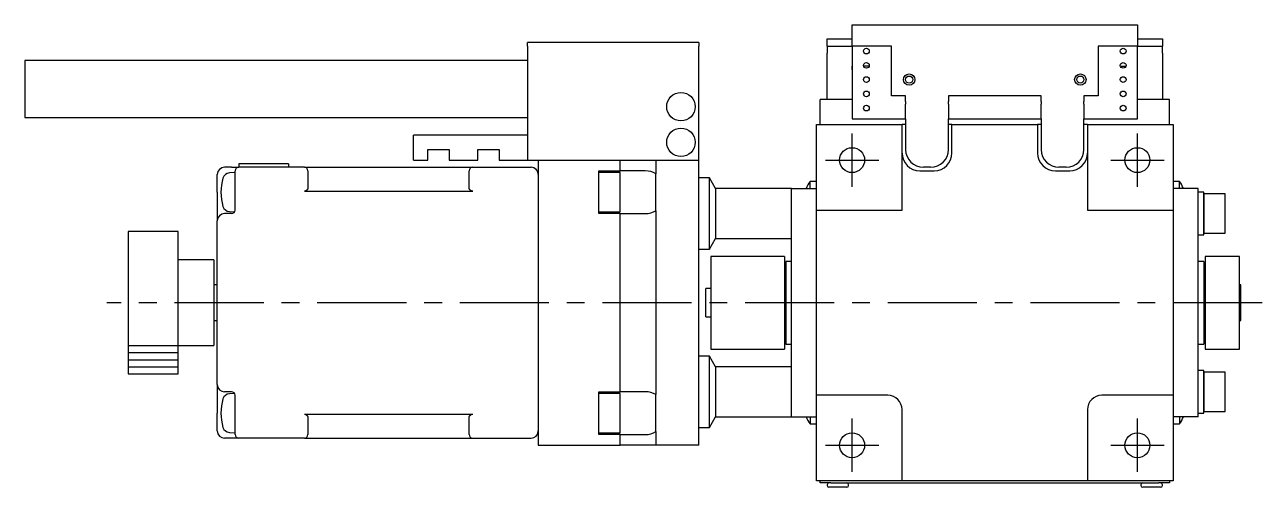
# Model space of a CAD drawing. Extents: x 56 to 595, y 17 to 342.
# Drawn here: x 364.8 to 538.2, y 215.1 to 279.9 of the extents above; entities that cross this region are included whole.
import ezdxf

# ---------------------------------------------------------------- set-up
doc = ezdxf.new("R2010")
doc.units = 0
doc.header["$LTSCALE"] = 10
doc.linetypes.add('CENTER', pattern=[2, 1.25, -0.25, 0.25, -0.25])
for name, color, linetype in [('1', 7, 'CONTINUOUS'), ('11', 7, 'CONTINUOUS'), ('2', 7, 'CONTINUOUS')]:
    doc.layers.add(name, color=color, linetype=linetype)

msp = doc.modelspace()

# ---------------------------------------------------------------- linework, layer by layer
at = {"layer": '1', "color": 7, "linetype": 'CONTINUOUS'}
for p, q in [((480.749999, 279.95), (520.749999, 279.95)), ((480.749999, 278.95), (480.749999, 279.95)), ((520.749999, 279.95), (520.749999, 278.95)), ((477.249999, 277.95), (480.749999, 277.95)), ((477.249999, 276.95), (477.249999, 277.95)), ((480.749999, 276.95), (480.749999, 278.95)), ((520.749999, 278.95), (520.749999, 276.95)), ((520.749999, 277.95), (524.249999, 277.95)), ((524.249999, 277.95), (524.249999, 276.95)), ((435.249999, 276.95), (435.249999, 277.45)), ((459.249999, 277.45), (435.249999, 277.45)), ((435.249999, 276.95), (435.249999, 260.95)), ((459.249999, 277.45), (459.249999, 276.95)), ((459.249999, 260.95), (459.249999, 276.95)), ((477.249999, 276.95), (480.749999, 276.95)), ((477.249999, 276.95), (477.249999, 275.95)), ((477.249999, 269.45), (477.249999, 275.95)), ((486.249999, 276.95), (480.749999, 276.95)), ((480.749999, 276.95), (480.749999, 266.75)), ((486.249999, 269.95), (486.249999, 276.95)), ((520.749999, 276.95), (515.249999, 276.95)), ((515.249999, 276.95), (515.249999, 269.95)), ((520.749999, 276.95), (524.249999, 276.95)), ((520.749999, 266.75), (520.749999, 276.95)), ((524.249999, 275.95), (524.249999, 276.95)), ((524.249999, 275.95), (524.249999, 269.45)), ((364.750001, 274.950419), (364.750001, 266.950419)), ((435.249999, 274.950419), (364.750001, 274.950419)), ((480.74996, 273.65), (480.74996, 274.15)), ((483.137297, 274.15), (482.362701, 274.15)), ((518.362701, 274.15), (519.137297, 274.15)), ((520.750038, 273.65), (520.750038, 274.15)), ((476.249999, 265.95), (476.249999, 269.45)), ((480.749999, 269.45), (476.249999, 269.45)), ((488.249999, 269.95), (486.249999, 269.95)), ((488.249999, 269.157107), (488.249999, 269.95)), ((488.249999, 269.157107), (488.249999, 268.803553)), ((507.249999, 269.95), (494.249999, 269.95)), ((494.249999, 269.95), (494.249999, 269.157107)), ((494.249999, 268.803553), (494.249999, 269.157107)), ((507.249999, 269.157107), (507.249999, 269.95)), ((507.249999, 269.157107), (507.249999, 268.803553)), ((515.249999, 269.95), (513.249999, 269.95)), ((513.249999, 269.95), (513.249999, 269.157107)), ((513.249999, 268.803553), (513.249999, 269.157107)), ((525.249999, 269.45), (520.749999, 269.45)), ((525.249999, 265.95), (525.249999, 269.45)), ((488.249999, 267.096447), (488.249999, 268.803553)), ((494.249999, 268.803553), (494.249999, 267.096447)), ((507.249999, 267.096447), (507.249999, 268.803553)), ((513.249999, 268.803553), (513.249999, 267.096447)), ((364.750001, 266.950419), (435.249999, 266.950419)), ((475.749999, 253.95), (475.749999, 265.95)), ((475.749999, 265.95), (487.749999, 265.95)), ((480.749999, 266.75), (488.249999, 266.75)), ((487.749999, 253.95), (487.749999, 265.95)), ((488.249999, 265.95), (487.749999, 265.95)), ((488.249999, 266.742893), (488.249999, 267.096447)), ((488.249999, 266.742893), (488.249999, 262.45)), ((494.249999, 267.096447), (494.249999, 266.742893)), ((494.249999, 266.75), (507.249999, 266.75)), ((494.249999, 262.45), (494.249999, 266.742893)), ((494.749999, 265.95), (494.249999, 265.95)), ((494.749999, 261.95), (494.749999, 265.95)), ((494.749999, 265.95), (506.749999, 265.95)), ((506.749999, 265.95), (506.749999, 261.95)), ((507.249999, 265.95), (506.749999, 265.95)), ((507.249999, 266.742893), (507.249999, 267.096447)), ((507.249999, 266.742893), (507.249999, 262.45)), ((513.249999, 267.096447), (513.249999, 266.742893)), ((513.249999, 266.75), (520.749999, 266.75)), ((513.249999, 262.45), (513.249999, 266.742893)), ((513.749999, 265.95), (513.249999, 265.95)), ((513.749999, 265.95), (525.749999, 265.95)), ((513.749999, 265.95), (513.749999, 253.95)), ((525.749999, 265.95), (525.749999, 253.95)), ((419.249999, 260.95), (419.249999, 264.45)), ((435.249999, 264.45), (419.249999, 264.45)), ((421.249999, 262.45), (424.249999, 262.45)), ((421.249999, 260.95), (421.249999, 262.45)), ((424.249999, 262.45), (424.249999, 260.95)), ((428.249999, 262.45), (431.249999, 262.45)), ((428.249999, 260.95), (428.249999, 262.45)), ((431.249999, 262.45), (431.249999, 260.95)), ((394.749999, 260.45), (394.749999, 259.95)), ((401.749999, 260.45), (394.749999, 260.45)), ((401.749999, 260.45), (401.749999, 259.95)), ((419.249999, 260.95), (421.249999, 260.95)), ((424.249999, 260.95), (428.249999, 260.95)), ((431.249999, 260.95), (435.249999, 260.95)), ((435.249999, 260.95), (436.749999, 260.95)), ((436.749999, 260.95), (436.749999, 220.95)), ((436.749999, 260.95), (448.249999, 260.95)), ((448.249999, 259.45), (448.249999, 260.95)), ((448.249999, 260.95), (453.249999, 260.95)), ((453.249999, 260.95), (453.249999, 259.048076)), ((453.249999, 260.95), (459.249999, 260.95)), ((459.249999, 220.95), (459.249999, 260.95)), ((391.749999, 256.45), (391.749999, 258.95)), ((393.749999, 259.95), (392.749999, 259.95)), ((394.249999, 259.2), (393.446276, 259.157879)), ((393.749999, 259.95), (394.749999, 259.95)), ((394.249999, 257.95), (394.249999, 259.45)), ((403.949999, 259.95), (394.749999, 259.95)), ((403.949999, 259.95), (427.549999, 259.95)), ((404.449999, 259.45), (404.449999, 257.95)), ((427.049999, 257.95), (427.049999, 259.45)), ((427.549999, 259.95), (435.749999, 259.95)), ((445.249999, 259.45), (448.249999, 259.45)), ((445.249999, 253.45), (445.249999, 259.45)), ((448.249999, 259.2), (445.249999, 259.2)), ((451.749999, 259.45), (448.249999, 259.45)), ((448.249999, 253.7), (448.249999, 259.2)), ((453.249999, 256.45), (453.249999, 259.048076)), ((490.249999, 259.45), (492.249999, 259.45)), ((491.749999, 259.95), (490.749999, 259.95)), ((509.249999, 259.45), (511.249999, 259.45)), ((510.749999, 259.95), (509.749999, 259.95)), ((394.249999, 253.864214), (394.249999, 257.95)), ((404.336504, 256.781036), (404.320475, 256.762453)), ((404.351603, 256.800383), (404.336504, 256.781036)), ((404.365734, 256.820447), (404.351603, 256.800383)), ((404.378863, 256.841181), (404.365734, 256.820447)), ((404.39096, 256.862534), (404.378863, 256.841181)), ((404.401994, 256.884455), (404.39096, 256.862534)), ((404.411939, 256.906891), (404.401994, 256.884455)), ((404.420771, 256.929787), (404.411939, 256.906891)), ((404.428469, 256.95309), (404.420771, 256.929787)), ((404.435015, 256.976742), (404.428469, 256.95309)), ((404.440392, 257.000687), (404.435015, 256.976742)), ((404.444587, 257.024867), (404.440392, 257.000687)), ((404.447591, 257.049224), (404.444587, 257.024867)), ((404.449397, 257.073698), (404.447591, 257.049224)), ((404.449999, 257.098232), (404.449397, 257.073698)), ((404.449999, 257.95), (404.449999, 257.098232)), ((427.049999, 257.098232), (427.049999, 257.95)), ((427.050601, 257.073698), (427.049999, 257.098232)), ((427.052407, 257.049224), (427.050601, 257.073698)), ((427.055411, 257.024867), (427.052407, 257.049224)), ((427.059606, 257.000687), (427.055411, 257.024867)), ((427.064983, 256.976742), (427.059606, 257.000687)), ((427.071529, 256.95309), (427.064983, 256.976742)), ((427.079227, 256.929787), (427.071529, 256.95309)), ((427.088059, 256.906891), (427.079227, 256.929787)), ((427.098004, 256.884455), (427.088059, 256.906891)), ((427.109038, 256.862534), (427.098004, 256.884455)), ((427.121135, 256.841181), (427.109038, 256.862534)), ((427.134264, 256.820447), (427.121135, 256.841181)), ((427.148395, 256.800383), (427.134264, 256.820447)), ((427.163494, 256.781036), (427.148395, 256.800383)), ((427.179523, 256.762453), (427.163494, 256.781036)), ((460.749999, 258.45), (459.249999, 258.45)), ((460.749999, 248.45), (460.749999, 258.45)), ((461.616024, 256.95), (460.749999, 258.45)), ((461.616024, 256.95), (461.616024, 253.45)), ((472.249999, 256.95), (461.616024, 256.95)), ((472.249999, 256.95), (475.749999, 256.95)), ((472.249999, 253.45), (472.249999, 256.95)), ((474.852, 256.95), (474.852, 257.95)), ((475.749999, 257.95), (474.852, 257.95)), ((526.647998, 257.95), (525.749999, 257.95)), ((529.249999, 256.95), (525.749999, 256.95)), ((526.647998, 256.95), (526.647998, 257.95)), ((529.249999, 224.95), (529.249999, 256.95)), ((391.749999, 256.45), (391.749999, 252.45)), ((403.974533, 256.598835), (403.949999, 256.598232)), ((403.949999, 256.598232), (427.549999, 256.598232)), ((403.999008, 256.60064), (403.974533, 256.598835)), ((404.023364, 256.603644), (403.999008, 256.60064)), ((404.047544, 256.60784), (404.023364, 256.603644)), ((404.071489, 256.613217), (404.047544, 256.60784)), ((404.095141, 256.619762), (404.071489, 256.613217)), ((404.118444, 256.62746), (404.095141, 256.619762)), ((404.141341, 256.636293), (404.118444, 256.62746)), ((404.163777, 256.646238), (404.141341, 256.636293)), ((404.185697, 256.657272), (404.163777, 256.646238)), ((404.20705, 256.669368), (404.185697, 256.657272)), ((404.227784, 256.682497), (404.20705, 256.669368)), ((404.247849, 256.696629), (404.227784, 256.682497)), ((404.267196, 256.711727), (404.247849, 256.696629)), ((404.285778, 256.727757), (404.267196, 256.711727)), ((404.303552, 256.744679), (404.285778, 256.727757)), ((404.320475, 256.762453), (404.303552, 256.744679)), ((427.196446, 256.744679), (427.179523, 256.762453)), ((427.21422, 256.727757), (427.196446, 256.744679)), ((427.232802, 256.711727), (427.21422, 256.727757)), ((427.252149, 256.696629), (427.232802, 256.711727)), ((427.272214, 256.682497), (427.252149, 256.696629)), ((427.292948, 256.669368), (427.272214, 256.682497)), ((427.314301, 256.657272), (427.292948, 256.669368)), ((427.336221, 256.646238), (427.314301, 256.657272)), ((427.358657, 256.636293), (427.336221, 256.646238)), ((427.381554, 256.62746), (427.358657, 256.636293)), ((427.404857, 256.619762), (427.381554, 256.62746)), ((427.428509, 256.613217), (427.404857, 256.619762)), ((427.452454, 256.60784), (427.428509, 256.613217)), ((427.476634, 256.603644), (427.452454, 256.60784)), ((427.50099, 256.60064), (427.476634, 256.603644)), ((427.525465, 256.598835), (427.50099, 256.60064)), ((427.549999, 256.598232), (427.525465, 256.598835)), ((453.249999, 253.851924), (453.249999, 256.45)), ((530.049999, 256.45), (529.249999, 256.45)), ((530.049999, 256.2), (530.049999, 256.45)), ((530.049999, 253.45), (530.049999, 256.45)), ((530.049999, 250.7), (530.049999, 256.2)), ((530.049999, 256.2), (530.049999, 250.7)), ((533.049999, 256.2), (530.049999, 256.2)), ((533.049999, 250.7), (533.049999, 256.2)), ((393.749999, 253.45), (392.749999, 253.45)), ((393.446276, 253.742121), (394.184962, 253.703408)), ((445.249999, 253.7), (448.249999, 253.7)), ((448.249999, 253.45), (445.249999, 253.45)), ((448.249999, 228.45), (448.249999, 253.45)), ((448.249999, 253.45), (451.749999, 253.45)), ((453.249999, 253.851924), (453.249999, 228.048076)), ((461.616024, 253.45), (461.616024, 249.95)), ((472.249999, 228.45), (472.249999, 253.45)), ((475.749999, 253.95), (487.749999, 253.95)), ((475.749999, 227.95), (475.749999, 253.95)), ((513.749999, 253.95), (525.749999, 253.95)), ((525.749999, 253.95), (525.749999, 227.95)), ((530.049999, 250.45), (530.049999, 253.45)), ((391.749999, 229.45), (391.749999, 252.45)), ((379.249999, 250.95), (379.249999, 230.95)), ((386.249999, 250.95), (379.249999, 250.95)), ((386.249999, 230.95), (386.249999, 250.95)), ((460.749999, 248.45), (461.616024, 249.95)), ((461.616024, 249.95), (472.249999, 249.95)), ((529.249999, 250.45), (530.049999, 250.45)), ((530.049999, 250.45), (530.049999, 250.7)), ((530.049999, 250.7), (533.049999, 250.7)), ((459.249999, 248.45), (460.749999, 248.45)), ((391.249999, 246.95), (386.249999, 246.95)), ((391.249999, 246.95), (391.249999, 234.95)), ((460.949999, 247.45), (460.949999, 241.020155)), ((466.449999, 247.45), (460.949999, 247.45)), ((471.249999, 247.45), (466.449999, 247.45)), ((471.249999, 247.45), (471.249999, 240.95)), ((471.449999, 246.75), (471.449999, 240.8874)), ((472.249999, 246.75), (471.449999, 246.75)), ((530.049999, 246.75), (529.249999, 246.75)), ((530.049999, 246.75), (530.049999, 240.8874)), ((530.249999, 247.45), (530.249999, 240.95)), ((535.049999, 247.45), (530.249999, 247.45)), ((535.049999, 240.95), (535.049999, 247.45)), ((391.749999, 243.45), (391.249999, 243.45)), ((460.249999, 238.95), (460.249999, 242.95)), ((460.949999, 242.95), (460.249999, 242.95)), ((471.449999, 244.45), (471.249999, 244.45)), ((530.249999, 244.45), (530.049999, 244.45)), ((535.249999, 243.45), (535.049999, 243.45)), ((535.249999, 238.45), (535.249999, 243.45)), ((460.949999, 241.020155), (460.949999, 234.45)), ((471.249999, 240.95), (471.249999, 234.45)), ((471.449999, 240.8874), (471.449999, 235.15)), ((530.049999, 240.8874), (530.049999, 235.15)), ((530.249999, 240.95), (530.249999, 234.45)), ((535.049999, 234.45), (535.049999, 240.95)), ((391.249999, 238.45), (391.749999, 238.45)), ((460.249999, 238.95), (460.949999, 238.95)), ((535.049999, 238.45), (535.249999, 238.45)), ((471.249999, 237.45), (471.449999, 237.45)), ((530.049999, 237.45), (530.249999, 237.45)), ((386.249999, 234.95), (391.249999, 234.95)), ((460.949999, 234.45), (466.449999, 234.45)), ((466.449999, 234.45), (471.249999, 234.45)), ((471.449999, 235.15), (472.249999, 235.15)), ((529.249999, 235.15), (530.049999, 235.15)), ((530.249999, 234.45), (535.049999, 234.45)), ((460.749999, 233.45), (459.249999, 233.45)), ((460.749999, 223.45), (460.749999, 233.45)), ((461.616024, 231.95), (460.749999, 233.45)), ((379.249999, 230.95), (386.249999, 230.95)), ((461.616024, 231.95), (461.616024, 228.45)), ((472.249999, 231.95), (461.616024, 231.95)), ((530.049999, 231.45), (529.249999, 231.45)), ((530.049999, 231.2), (530.049999, 231.45)), ((530.049999, 228.45), (530.049999, 231.45)), ((530.049999, 225.7), (530.049999, 231.2)), ((530.049999, 231.2), (530.049999, 225.7)), ((533.049999, 231.2), (530.049999, 231.2)), ((533.049999, 225.7), (533.049999, 231.2)), ((391.749999, 229.45), (391.749999, 225.45)), ((393.749999, 228.45), (392.749999, 228.45)), ((394.184962, 228.196592), (393.446276, 228.157879)), ((394.249999, 223.95), (394.249999, 228.035786)), ((445.249999, 222.45), (445.249999, 228.45)), ((445.249999, 228.45), (448.249999, 228.45)), ((448.249999, 228.2), (445.249999, 228.2)), ((451.749999, 228.45), (448.249999, 228.45)), ((448.249999, 222.7), (448.249999, 228.2)), ((453.249999, 225.45), (453.249999, 228.048076)), ((461.616024, 228.45), (461.616024, 224.95)), ((472.249999, 224.95), (472.249999, 228.45)), ((475.749999, 215.95), (475.749999, 227.95)), ((485.749999, 227.95), (475.749999, 227.95)), ((525.749999, 227.95), (515.749999, 227.95)), ((525.749999, 227.95), (525.749999, 215.95)), ((530.049999, 225.45), (530.049999, 228.45)), ((487.749999, 215.95), (487.749999, 225.95)), ((513.749999, 225.95), (513.749999, 215.95)), ((530.049999, 225.45), (530.049999, 225.7)), ((530.049999, 225.7), (533.049999, 225.7)), ((391.749999, 222.95), (391.749999, 225.45)), ((394.249999, 222.45), (394.249999, 223.95)), ((403.949999, 225.301768), (427.549999, 225.301768)), ((403.949999, 225.301768), (403.974533, 225.301165)), ((403.974533, 225.301165), (403.999008, 225.29936)), ((403.999008, 225.29936), (404.023364, 225.296356)), ((404.023364, 225.296356), (404.047544, 225.29216)), ((404.047544, 225.29216), (404.071489, 225.286783)), ((404.071489, 225.286783), (404.095141, 225.280238)), ((404.095141, 225.280238), (404.118444, 225.27254)), ((404.118444, 225.27254), (404.141341, 225.263707)), ((404.141341, 225.263707), (404.163777, 225.253762)), ((404.163777, 225.253762), (404.185697, 225.242728)), ((404.185697, 225.242728), (404.20705, 225.230632)), ((404.20705, 225.230632), (404.227784, 225.217503)), ((404.227784, 225.217503), (404.247849, 225.203371)), ((404.247849, 225.203371), (404.267196, 225.188273)), ((404.267196, 225.188273), (404.285778, 225.172243)), ((404.285778, 225.172243), (404.303552, 225.155321)), ((404.303552, 225.155321), (404.320475, 225.137547)), ((404.320475, 225.137547), (404.336504, 225.118964)), ((404.336504, 225.118964), (404.351603, 225.099617)), ((404.351603, 225.099617), (404.365734, 225.079553)), ((404.365734, 225.079553), (404.378863, 225.058819)), ((404.378863, 225.058819), (404.39096, 225.037466)), ((404.39096, 225.037466), (404.401994, 225.015545)), ((404.401994, 225.015545), (404.411939, 224.993109)), ((404.411939, 224.993109), (404.420771, 224.970213)), ((404.420771, 224.970213), (404.428469, 224.94691)), ((404.428469, 224.94691), (404.435015, 224.923258)), ((404.435015, 224.923258), (404.440392, 224.899313)), ((404.440392, 224.899313), (404.444587, 224.875133)), ((404.444587, 224.875133), (404.447591, 224.850776)), ((404.447591, 224.850776), (404.449397, 224.826302)), ((404.449397, 224.826302), (404.449999, 224.801768)), ((404.449999, 224.801768), (404.449999, 223.95)), ((404.449999, 223.95), (404.449999, 222.45)), ((427.049999, 224.801768), (427.050601, 224.826302)), ((427.049999, 223.95), (427.049999, 224.801768)), ((427.049999, 222.45), (427.049999, 223.95)), ((427.050601, 224.826302), (427.052407, 224.850776)), ((427.052407, 224.850776), (427.055411, 224.875133)), ((427.055411, 224.875133), (427.059606, 224.899313)), ((427.059606, 224.899313), (427.064983, 224.923258)), ((427.064983, 224.923258), (427.071529, 224.94691)), ((427.071529, 224.94691), (427.079227, 224.970213)), ((427.079227, 224.970213), (427.088059, 224.993109)), ((427.088059, 224.993109), (427.098004, 225.015545)), ((427.098004, 225.015545), (427.109038, 225.037466)), ((427.109038, 225.037466), (427.121135, 225.058819)), ((427.121135, 225.058819), (427.134264, 225.079553)), ((427.134264, 225.079553), (427.148395, 225.099617)), ((427.148395, 225.099617), (427.163494, 225.118964)), ((427.163494, 225.118964), (427.179523, 225.137547)), ((427.179523, 225.137547), (427.196446, 225.155321)), ((427.196446, 225.155321), (427.21422, 225.172243)), ((427.21422, 225.172243), (427.232802, 225.188273)), ((427.232802, 225.188273), (427.252149, 225.203371)), ((427.252149, 225.203371), (427.272214, 225.217503)), ((427.272214, 225.217503), (427.292948, 225.230632)), ((427.292948, 225.230632), (427.314301, 225.242728)), ((427.314301, 225.242728), (427.336221, 225.253762)), ((427.336221, 225.253762), (427.358657, 225.263707)), ((427.358657, 225.263707), (427.381554, 225.27254)), ((427.381554, 225.27254), (427.404857, 225.280238)), ((427.404857, 225.280238), (427.428509, 225.286783)), ((427.428509, 225.286783), (427.452454, 225.29216)), ((427.452454, 225.29216), (427.476634, 225.296356)), ((427.476634, 225.296356), (427.50099, 225.29936)), ((427.50099, 225.29936), (427.525465, 225.301165)), ((427.525465, 225.301165), (427.549999, 225.301768)), ((453.249999, 222.851924), (453.249999, 225.45)), ((460.749999, 223.45), (461.616024, 224.95)), ((461.616024, 224.95), (472.249999, 224.95)), ((472.249999, 224.95), (475.749999, 224.95)), ((474.852, 224.95), (474.852, 223.95)), ((474.852, 223.95), (475.749999, 223.95)), ((529.249999, 224.95), (525.749999, 224.95)), ((525.749999, 223.95), (526.647998, 223.95)), ((526.647998, 224.95), (526.647998, 223.95)), ((529.249999, 225.45), (530.049999, 225.45)), ((393.446276, 222.742121), (394.249999, 222.7)), ((445.249999, 222.7), (448.249999, 222.7)), ((448.249999, 222.45), (445.249999, 222.45)), ((448.249999, 220.95), (448.249999, 222.45)), ((448.249999, 222.45), (451.749999, 222.45)), ((453.249999, 222.851924), (453.249999, 220.95)), ((459.249999, 223.45), (460.749999, 223.45)), ((393.749999, 221.95), (392.749999, 221.95)), ((394.749999, 221.95), (393.749999, 221.95)), ((403.949999, 221.95), (394.749999, 221.95)), ((403.949999, 221.95), (427.549999, 221.95)), ((427.549999, 221.95), (435.749999, 221.95)), ((436.749999, 220.95), (448.249999, 220.95)), ((453.249999, 220.95), (448.249999, 220.95)), ((459.249999, 220.95), (453.249999, 220.95)), ((487.749999, 215.95), (475.749999, 215.95)), ((476.249999, 215.65), (476.249999, 215.95)), ((477.749999, 215.65), (476.249999, 215.65)), ((477.249999, 215.4), (477.249999, 215.3)), ((477.749999, 215.65), (523.749999, 215.65)), ((480.249999, 215.3), (480.249999, 215.4)), ((513.749999, 215.95), (487.749999, 215.95)), ((525.749999, 215.95), (513.749999, 215.95)), ((521.249999, 215.4), (521.249999, 215.3)), ((525.249999, 215.65), (523.749999, 215.65)), ((524.249999, 215.3), (524.249999, 215.4)), ((525.249999, 215.95), (525.249999, 215.65)), ((479.999999, 215.05), (477.499999, 215.05)), ((523.999999, 215.05), (521.499999, 215.05))]:
    msp.add_line(p, q, dxfattribs=at)
for centre, radius in [((482.749999, 276.25), 0.4), ((518.749999, 276.25), 0.4), ((482.749999, 274.25), 0.4), ((518.749999, 274.25), 0.4), ((482.749999, 272.25), 0.4), ((488.749999, 272.25), 0.8), ((488.749999, 272.25), 0.5), ((512.749999, 272.25), 0.8), ((512.749999, 272.25), 0.5), ((518.749999, 272.25), 0.4), ((456.749999, 268.45), 2), ((482.749999, 270.25), 0.4), ((518.749999, 270.25), 0.4), ((482.749999, 268.25), 0.4), ((518.749999, 268.25), 0.4), ((456.749999, 263.45), 2), ((480.749999, 260.95), 1.75), ((520.749999, 260.95), 1.75), ((480.749999, 220.95), 1.75), ((520.749999, 220.95), 1.75)]:
    msp.add_circle(centre, radius, dxfattribs=at)
for centre, radius, start, end in [((490.749999, 262.45), 2.5, 180, 270), ((491.749999, 262.45), 2.5, 270, 0), ((509.749999, 262.45), 2.5, 180, 270), ((510.749999, 262.45), 2.5, 270, 0), ((490.249999, 261.95), 2.5, 180, 270), ((492.249999, 261.95), 2.5, 270, 0), ((509.249999, 261.95), 2.5, 180, 270), ((511.249999, 261.95), 2.5, 270, 0), ((392.749999, 258.95), 1, 90, 180), ((393.498611, 258.159249), 1, 92.999972, 163.448664), ((394.749999, 259.45), 0.5, 90, 180), ((403.949999, 259.45), 0.5, 0, 90), ((427.549999, 259.45), 0.5, 90, 180), ((435.749999, 258.95), 1, 0, 90), ((451.749999, 256.45), 3, 60, 90), ((399.249999, 256.45), 7, 163.448632, 196.551368), ((477.349999, 255.95), 3.2, 141.317813, 161.790044), ((524.149999, 255.95), 3.2, 18.209956, 38.682187), ((392.749999, 252.45), 1, 90, 180), ((393.498611, 254.740751), 1, 196.551336, 267.000028), ((393.749999, 253.95), 0.5, 270, 0), ((451.749999, 256.45), 3, 270, 300), ((392.749999, 229.45), 1, 180, 270), ((399.249999, 225.45), 7, 163.448632, 196.551368), ((393.498611, 227.159249), 1, 92.999972, 163.448664), ((393.749999, 227.95), 0.5, 0, 90), ((451.749999, 225.45), 3, 60, 90), ((485.749999, 225.95), 2, 0, 90), ((515.749999, 225.95), 2, 90, 180), ((477.349999, 225.95), 3.2, 198.209956, 218.682187), ((524.149999, 225.95), 3.2, 321.317813, 341.790044), ((392.749999, 222.95), 1, 180, 270), ((393.498611, 223.740751), 1, 196.551336, 267.000028), ((394.749999, 222.45), 0.5, 180, 270), ((403.949999, 222.45), 0.5, 270, 0), ((427.549999, 222.45), 0.5, 180, 270), ((435.749999, 222.95), 1, 270, 0), ((451.749999, 225.45), 3, 270, 300), ((477.499999, 215.4), 0.25, 90, 180), ((477.499999, 215.3), 0.25, 180, 270), ((479.999999, 215.4), 0.25, 0, 90), ((479.999999, 215.3), 0.25, 270, 0), ((521.499999, 215.4), 0.25, 90, 180), ((521.499999, 215.3), 0.25, 180, 270), ((523.999999, 215.4), 0.25, 0, 90), ((523.999999, 215.3), 0.25, 270, 0)]:
    msp.add_arc(centre, radius, start, end, dxfattribs=at)
at = {"layer": '11', "color": 4, "linetype": 'CENTER'}
for p, q in [((480.749999, 257.2), (480.749999, 264.7)), ((520.749999, 257.2), (520.749999, 264.7)), ((476.999999, 260.95), (484.499999, 260.95)), ((516.999999, 260.95), (524.499999, 260.95)), ((538.249999, 240.95), (376.249999, 240.95)), ((480.749999, 217.2), (480.749999, 224.7)), ((520.749999, 217.2), (520.749999, 224.7)), ((476.999999, 220.95), (484.499999, 220.95)), ((516.999999, 220.95), (524.499999, 220.95))]:
    msp.add_line(p, q, dxfattribs=at)
at = {"layer": '2', "color": 4, "linetype": 'CONTINUOUS'}
for p, q in [((379.249999, 234.95), (386.249999, 234.95)), ((379.249999, 233.95), (386.249999, 233.95)), ((379.249999, 232.95), (386.249999, 232.95)), ((379.249999, 231.95), (386.249999, 231.95))]:
    msp.add_line(p, q, dxfattribs=at)

doc.saveas('drawing.dxf')
